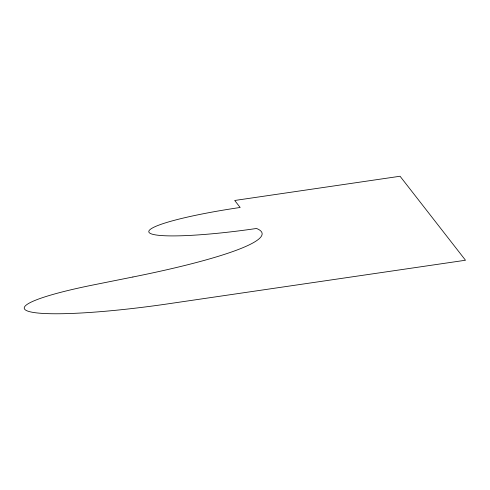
<?xml version="1.0" encoding="UTF-8"?>
<svg xmlns="http://www.w3.org/2000/svg" width="490" height="490" viewBox="0 0 490 490"><rect width="100%" height="100%" fill="white"/><g stroke="black" fill="none" stroke-linecap="round" stroke-linejoin="round"><path stroke-width="0.73" d="M132.888 276.997L93.572 284.88A133.984 15.398 -7.9 0 0 29.786 311.714A133.984 15.398 -7.9 0 0 167.874 303.861L465.5 260.239L400.054 176.247L234.71 200.477L240.161 207.478A100.487 11.552 -7.9 0 0 149.132 232.517A100.487 11.552 -7.9 0 0 256.521 228.475A249.753 28.708 -7.9 0 1 132.888 276.997"/></g></svg>
